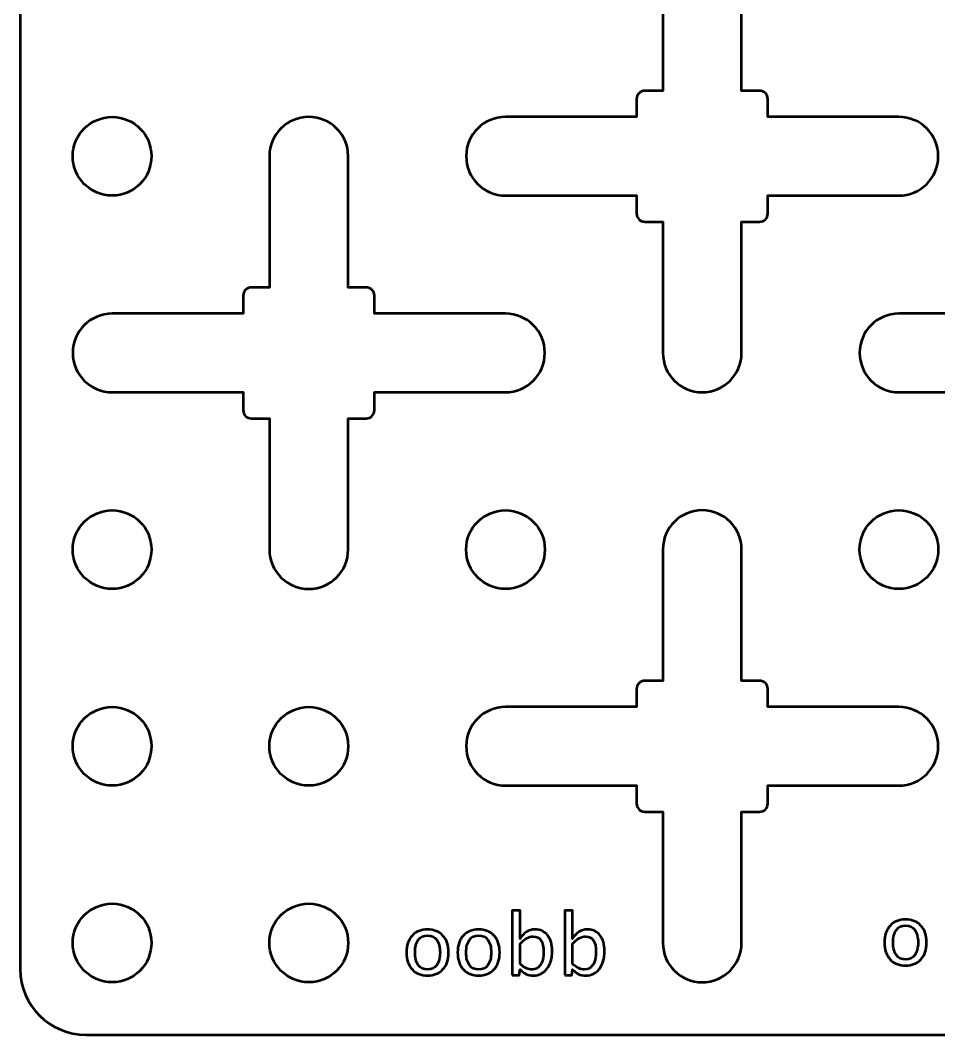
# Model space of a CAD drawing. Header units: centimetres. Extents: x -142 to 94, y -75 to 149.
# Drawn here: x -29.95 to -22.95, y -74.95 to -67.21 of the extents above; entities that cross this region are included whole.
import ezdxf

# ---------------------------------------------------------------- set-up
doc = ezdxf.new("R2010")
doc.units = ezdxf.units.CM
doc.header["$MEASUREMENT"] = 0
doc.layers.add('Layer 1', color=7, linetype='Continuous')

msp = doc.modelspace()

# ---------------------------------------------------------------- linework, layer by layer
at = {"layer": 'Layer 1', "lineweight": 53}
for centre in [(-29.24999, -68.25001), (-29.24999, -71.25001), (-26.24999, -71.25001), (-23.24999, -71.25001), (-29.24999, -72.75001), (-27.74999, -72.75001), (-29.24999, -74.25001), (-27.74999, -74.25001)]:
    msp.add_ellipse(centre, major_axis=(0, 0.30001), ratio=1, dxfattribs=at)
for points, knots in [([(-29.95, -74.45), (-29.95, -74.45), (-29.95, -17.05), (-29.95, -17.05), (-29.95, -17.05), (-29.95, -16.77386), (-29.72614, -16.55), (-29.45, -16.55), (-29.45, -16.55), (-29.45, -16.55), (24.95, -16.55), (24.95, -16.55), (24.95, -16.55), (25.22614, -16.55), (25.45, -16.77386), (25.45, -17.05), (25.45, -17.05), (25.45, -17.05), (25.45, -74.45), (25.45, -74.45), (25.45, -74.45), (25.45, -74.72614), (25.22614, -74.95), (24.95, -74.95), (24.95, -74.95), (24.95, -74.95), (-29.45, -74.95), (-29.45, -74.95), (-29.45, -74.95), (-29.72614, -74.95), (-29.95, -74.72614), (-29.95, -74.45)], [0, 0, 0, 0, 0.1111111, 0.1111111, 0.1111111, 0.1111111, 0.2222222, 0.2222222, 0.2222222, 0.2222222, 0.3333333, 0.3333333, 0.3333333, 0.3333333, 0.4444444, 0.4444444, 0.4444444, 0.4444444, 0.5555556, 0.5555556, 0.5555556, 0.5555556, 0.6666667, 0.6666667, 0.6666667, 0.6666667, 0.7777778, 0.7777778, 0.7777778, 0.7777778, 1, 1, 1, 1]), ([(-25.05, -69.75), (-25.05, -69.75), (-25.05, -68.74998), (-25.05, -68.74998), (-25.05, -68.74998), (-25.05, -68.74998), (-25.1875, -68.74998), (-25.1875, -68.74998), (-25.1875, -68.74998), (-25.22202, -68.74998), (-25.25, -68.72199), (-25.25, -68.68748), (-25.25, -68.68748), (-25.25, -68.68748), (-25.25, -68.55), (-25.25, -68.55), (-25.25, -68.55), (-25.25, -68.55), (-26.25, -68.55), (-26.25, -68.55), (-26.25, -68.55), (-26.41569, -68.55), (-26.55, -68.41569), (-26.55, -68.25), (-26.55, -68.25), (-26.55, -68.08431), (-26.41569, -67.95), (-26.25, -67.95), (-26.25, -67.95), (-26.25, -67.95), (-25.25, -67.95), (-25.25, -67.95), (-25.25, -67.95), (-25.25, -67.95), (-25.25, -67.81252), (-25.25, -67.81252), (-25.25, -67.81252), (-25.25, -67.77801), (-25.22202, -67.75002), (-25.1875, -67.75002), (-25.1875, -67.75002), (-25.1875, -67.75002), (-25.05, -67.75002), (-25.05, -67.75002), (-25.05, -67.75002), (-25.05, -67.75002), (-25.05, -66.75), (-25.05, -66.75), (-25.05, -66.75), (-25.05, -66.58431), (-24.91569, -66.45), (-24.75, -66.45), (-24.75, -66.45), (-24.58431, -66.45), (-24.45, -66.58431), (-24.45, -66.75), (-24.45, -66.75), (-24.45, -66.75), (-24.45, -67.75002), (-24.45, -67.75002), (-24.45, -67.75002), (-24.45, -67.75002), (-24.3125, -67.75002), (-24.3125, -67.75002), (-24.3125, -67.75002), (-24.27798, -67.75002), (-24.25, -67.77801), (-24.25, -67.81252), (-24.25, -67.81252), (-24.25, -67.81252), (-24.25, -67.95), (-24.25, -67.95), (-24.25, -67.95), (-24.25, -67.95), (-23.25, -67.95), (-23.25, -67.95), (-23.25, -67.95), (-23.08431, -67.95), (-22.95, -68.08431), (-22.95, -68.25), (-22.95, -68.25), (-22.95, -68.41569), (-23.08431, -68.55), (-23.25, -68.55), (-23.25, -68.55), (-23.25, -68.55), (-24.25, -68.55), (-24.25, -68.55), (-24.25, -68.55), (-24.25, -68.55), (-24.25, -68.68748), (-24.25, -68.68748), (-24.25, -68.68748), (-24.25, -68.72199), (-24.27798, -68.74998), (-24.3125, -68.74998), (-24.3125, -68.74998), (-24.3125, -68.74998), (-24.45, -68.74998), (-24.45, -68.74998), (-24.45, -68.74998), (-24.45, -68.74998), (-24.45, -69.75), (-24.45, -69.75), (-24.45, -69.75), (-24.45, -69.91569), (-24.58431, -70.05), (-24.75, -70.05), (-24.75, -70.05), (-24.91569, -70.05), (-25.05, -69.91569), (-25.05, -69.75)], [0, 0, 0, 0, 0.0344828, 0.0344828, 0.0344828, 0.0344828, 0.0689655, 0.0689655, 0.0689655, 0.0689655, 0.1034483, 0.1034483, 0.1034483, 0.1034483, 0.137931, 0.137931, 0.137931, 0.137931, 0.1724138, 0.1724138, 0.1724138, 0.1724138, 0.2068966, 0.2068966, 0.2068966, 0.2068966, 0.2413793, 0.2413793, 0.2413793, 0.2413793, 0.2758621, 0.2758621, 0.2758621, 0.2758621, 0.3103448, 0.3103448, 0.3103448, 0.3103448, 0.3448276, 0.3448276, 0.3448276, 0.3448276, 0.3793103, 0.3793103, 0.3793103, 0.3793103, 0.4137931, 0.4137931, 0.4137931, 0.4137931, 0.4482759, 0.4482759, 0.4482759, 0.4482759, 0.4827586, 0.4827586, 0.4827586, 0.4827586, 0.5172414, 0.5172414, 0.5172414, 0.5172414, 0.5517241, 0.5517241, 0.5517241, 0.5517241, 0.5862069, 0.5862069, 0.5862069, 0.5862069, 0.6206897, 0.6206897, 0.6206897, 0.6206897, 0.6551724, 0.6551724, 0.6551724, 0.6551724, 0.6896552, 0.6896552, 0.6896552, 0.6896552, 0.7241379, 0.7241379, 0.7241379, 0.7241379, 0.7586207, 0.7586207, 0.7586207, 0.7586207, 0.7931034, 0.7931034, 0.7931034, 0.7931034, 0.8275862, 0.8275862, 0.8275862, 0.8275862, 0.862069, 0.862069, 0.862069, 0.862069, 0.8965517, 0.8965517, 0.8965517, 0.8965517, 0.9310345, 0.9310345, 0.9310345, 0.9310345, 1, 1, 1, 1]), ([(-28.05, -71.25), (-28.05, -71.25), (-28.05, -70.24998), (-28.05, -70.24998), (-28.05, -70.24998), (-28.05, -70.24998), (-28.1875, -70.24998), (-28.1875, -70.24998), (-28.1875, -70.24998), (-28.22202, -70.24998), (-28.25, -70.22199), (-28.25, -70.18748), (-28.25, -70.18748), (-28.25, -70.18748), (-28.25, -70.05), (-28.25, -70.05), (-28.25, -70.05), (-28.25, -70.05), (-29.25, -70.05), (-29.25, -70.05), (-29.25, -70.05), (-29.41569, -70.05), (-29.55, -69.91569), (-29.55, -69.75), (-29.55, -69.75), (-29.55, -69.58431), (-29.41569, -69.45), (-29.25, -69.45), (-29.25, -69.45), (-29.25, -69.45), (-28.25, -69.45), (-28.25, -69.45), (-28.25, -69.45), (-28.25, -69.45), (-28.25, -69.31252), (-28.25, -69.31252), (-28.25, -69.31252), (-28.25, -69.27801), (-28.22202, -69.25002), (-28.1875, -69.25002), (-28.1875, -69.25002), (-28.1875, -69.25002), (-28.05, -69.25002), (-28.05, -69.25002), (-28.05, -69.25002), (-28.05, -69.25002), (-28.05, -68.25), (-28.05, -68.25), (-28.05, -68.25), (-28.05, -68.08431), (-27.91569, -67.95), (-27.75, -67.95), (-27.75, -67.95), (-27.58431, -67.95), (-27.45, -68.08431), (-27.45, -68.25), (-27.45, -68.25), (-27.45, -68.25), (-27.45, -69.25002), (-27.45, -69.25002), (-27.45, -69.25002), (-27.45, -69.25002), (-27.3125, -69.25002), (-27.3125, -69.25002), (-27.3125, -69.25002), (-27.27798, -69.25002), (-27.25, -69.27801), (-27.25, -69.31252), (-27.25, -69.31252), (-27.25, -69.31252), (-27.25, -69.45), (-27.25, -69.45), (-27.25, -69.45), (-27.25, -69.45), (-26.25, -69.45), (-26.25, -69.45), (-26.25, -69.45), (-26.08431, -69.45), (-25.95, -69.58431), (-25.95, -69.75), (-25.95, -69.75), (-25.95, -69.91569), (-26.08431, -70.05), (-26.25, -70.05), (-26.25, -70.05), (-26.25, -70.05), (-27.25, -70.05), (-27.25, -70.05), (-27.25, -70.05), (-27.25, -70.05), (-27.25, -70.18748), (-27.25, -70.18748), (-27.25, -70.18748), (-27.25, -70.22199), (-27.27798, -70.24998), (-27.3125, -70.24998), (-27.3125, -70.24998), (-27.3125, -70.24998), (-27.45, -70.24998), (-27.45, -70.24998), (-27.45, -70.24998), (-27.45, -70.24998), (-27.45, -71.25), (-27.45, -71.25), (-27.45, -71.25), (-27.45, -71.41569), (-27.58431, -71.55), (-27.75, -71.55), (-27.75, -71.55), (-27.91569, -71.55), (-28.05, -71.41569), (-28.05, -71.25)], [0, 0, 0, 0, 0.0344828, 0.0344828, 0.0344828, 0.0344828, 0.0689655, 0.0689655, 0.0689655, 0.0689655, 0.1034483, 0.1034483, 0.1034483, 0.1034483, 0.137931, 0.137931, 0.137931, 0.137931, 0.1724138, 0.1724138, 0.1724138, 0.1724138, 0.2068966, 0.2068966, 0.2068966, 0.2068966, 0.2413793, 0.2413793, 0.2413793, 0.2413793, 0.2758621, 0.2758621, 0.2758621, 0.2758621, 0.3103448, 0.3103448, 0.3103448, 0.3103448, 0.3448276, 0.3448276, 0.3448276, 0.3448276, 0.3793103, 0.3793103, 0.3793103, 0.3793103, 0.4137931, 0.4137931, 0.4137931, 0.4137931, 0.4482759, 0.4482759, 0.4482759, 0.4482759, 0.4827586, 0.4827586, 0.4827586, 0.4827586, 0.5172414, 0.5172414, 0.5172414, 0.5172414, 0.5517241, 0.5517241, 0.5517241, 0.5517241, 0.5862069, 0.5862069, 0.5862069, 0.5862069, 0.6206897, 0.6206897, 0.6206897, 0.6206897, 0.6551724, 0.6551724, 0.6551724, 0.6551724, 0.6896552, 0.6896552, 0.6896552, 0.6896552, 0.7241379, 0.7241379, 0.7241379, 0.7241379, 0.7586207, 0.7586207, 0.7586207, 0.7586207, 0.7931034, 0.7931034, 0.7931034, 0.7931034, 0.8275862, 0.8275862, 0.8275862, 0.8275862, 0.862069, 0.862069, 0.862069, 0.862069, 0.8965517, 0.8965517, 0.8965517, 0.8965517, 0.9310345, 0.9310345, 0.9310345, 0.9310345, 1, 1, 1, 1]), ([(-22.05, -71.25), (-22.05, -71.25), (-22.05, -70.24998), (-22.05, -70.24998), (-22.05, -70.24998), (-22.05, -70.24998), (-22.1875, -70.24998), (-22.1875, -70.24998), (-22.1875, -70.24998), (-22.22202, -70.24998), (-22.25, -70.22199), (-22.25, -70.18748), (-22.25, -70.18748), (-22.25, -70.18748), (-22.25, -70.05), (-22.25, -70.05), (-22.25, -70.05), (-22.25, -70.05), (-23.25, -70.05), (-23.25, -70.05), (-23.25, -70.05), (-23.41569, -70.05), (-23.55, -69.91569), (-23.55, -69.75), (-23.55, -69.75), (-23.55, -69.58431), (-23.41569, -69.45), (-23.25, -69.45), (-23.25, -69.45), (-23.25, -69.45), (-22.25, -69.45), (-22.25, -69.45), (-22.25, -69.45), (-22.25, -69.45), (-22.25, -69.31252), (-22.25, -69.31252), (-22.25, -69.31252), (-22.25, -69.27801), (-22.22202, -69.25002), (-22.1875, -69.25002), (-22.1875, -69.25002), (-22.1875, -69.25002), (-22.05, -69.25002), (-22.05, -69.25002), (-22.05, -69.25002), (-22.05, -69.25002), (-22.05, -68.25), (-22.05, -68.25), (-22.05, -68.25), (-22.05, -68.08431), (-21.91569, -67.95), (-21.75, -67.95), (-21.75, -67.95), (-21.58431, -67.95), (-21.45, -68.08431), (-21.45, -68.25), (-21.45, -68.25), (-21.45, -68.25), (-21.45, -69.25002), (-21.45, -69.25002), (-21.45, -69.25002), (-21.45, -69.25002), (-21.3125, -69.25002), (-21.3125, -69.25002), (-21.3125, -69.25002), (-21.27798, -69.25002), (-21.25, -69.27801), (-21.25, -69.31252), (-21.25, -69.31252), (-21.25, -69.31252), (-21.25, -69.45), (-21.25, -69.45), (-21.25, -69.45), (-21.25, -69.45), (-20.25, -69.45), (-20.25, -69.45), (-20.25, -69.45), (-20.08431, -69.45), (-19.95, -69.58431), (-19.95, -69.75), (-19.95, -69.75), (-19.95, -69.91569), (-20.08431, -70.05), (-20.25, -70.05), (-20.25, -70.05), (-20.25, -70.05), (-21.25, -70.05), (-21.25, -70.05), (-21.25, -70.05), (-21.25, -70.05), (-21.25, -70.18748), (-21.25, -70.18748), (-21.25, -70.18748), (-21.25, -70.22199), (-21.27798, -70.24998), (-21.3125, -70.24998), (-21.3125, -70.24998), (-21.3125, -70.24998), (-21.45, -70.24998), (-21.45, -70.24998), (-21.45, -70.24998), (-21.45, -70.24998), (-21.45, -71.25), (-21.45, -71.25), (-21.45, -71.25), (-21.45, -71.41569), (-21.58431, -71.55), (-21.75, -71.55), (-21.75, -71.55), (-21.91569, -71.55), (-22.05, -71.41569), (-22.05, -71.25)], [0, 0, 0, 0, 0.0344828, 0.0344828, 0.0344828, 0.0344828, 0.0689655, 0.0689655, 0.0689655, 0.0689655, 0.1034483, 0.1034483, 0.1034483, 0.1034483, 0.137931, 0.137931, 0.137931, 0.137931, 0.1724138, 0.1724138, 0.1724138, 0.1724138, 0.2068966, 0.2068966, 0.2068966, 0.2068966, 0.2413793, 0.2413793, 0.2413793, 0.2413793, 0.2758621, 0.2758621, 0.2758621, 0.2758621, 0.3103448, 0.3103448, 0.3103448, 0.3103448, 0.3448276, 0.3448276, 0.3448276, 0.3448276, 0.3793103, 0.3793103, 0.3793103, 0.3793103, 0.4137931, 0.4137931, 0.4137931, 0.4137931, 0.4482759, 0.4482759, 0.4482759, 0.4482759, 0.4827586, 0.4827586, 0.4827586, 0.4827586, 0.5172414, 0.5172414, 0.5172414, 0.5172414, 0.5517241, 0.5517241, 0.5517241, 0.5517241, 0.5862069, 0.5862069, 0.5862069, 0.5862069, 0.6206897, 0.6206897, 0.6206897, 0.6206897, 0.6551724, 0.6551724, 0.6551724, 0.6551724, 0.6896552, 0.6896552, 0.6896552, 0.6896552, 0.7241379, 0.7241379, 0.7241379, 0.7241379, 0.7586207, 0.7586207, 0.7586207, 0.7586207, 0.7931034, 0.7931034, 0.7931034, 0.7931034, 0.8275862, 0.8275862, 0.8275862, 0.8275862, 0.862069, 0.862069, 0.862069, 0.862069, 0.8965517, 0.8965517, 0.8965517, 0.8965517, 0.9310345, 0.9310345, 0.9310345, 0.9310345, 1, 1, 1, 1]), ([(-25.05, -74.25), (-25.05, -74.25), (-25.05, -73.24998), (-25.05, -73.24998), (-25.05, -73.24998), (-25.05, -73.24998), (-25.1875, -73.24998), (-25.1875, -73.24998), (-25.1875, -73.24998), (-25.22202, -73.24998), (-25.25, -73.22199), (-25.25, -73.18748), (-25.25, -73.18748), (-25.25, -73.18748), (-25.25, -73.05), (-25.25, -73.05), (-25.25, -73.05), (-25.25, -73.05), (-26.25, -73.05), (-26.25, -73.05), (-26.25, -73.05), (-26.41569, -73.05), (-26.55, -72.91569), (-26.55, -72.75), (-26.55, -72.75), (-26.55, -72.58431), (-26.41569, -72.45), (-26.25, -72.45), (-26.25, -72.45), (-26.25, -72.45), (-25.25, -72.45), (-25.25, -72.45), (-25.25, -72.45), (-25.25, -72.45), (-25.25, -72.31252), (-25.25, -72.31252), (-25.25, -72.31252), (-25.25, -72.27801), (-25.22202, -72.25002), (-25.1875, -72.25002), (-25.1875, -72.25002), (-25.1875, -72.25002), (-25.05, -72.25002), (-25.05, -72.25002), (-25.05, -72.25002), (-25.05, -72.25002), (-25.05, -71.25), (-25.05, -71.25), (-25.05, -71.25), (-25.05, -71.08431), (-24.91569, -70.95), (-24.75, -70.95), (-24.75, -70.95), (-24.58431, -70.95), (-24.45, -71.08431), (-24.45, -71.25), (-24.45, -71.25), (-24.45, -71.25), (-24.45, -72.25002), (-24.45, -72.25002), (-24.45, -72.25002), (-24.45, -72.25002), (-24.3125, -72.25002), (-24.3125, -72.25002), (-24.3125, -72.25002), (-24.27798, -72.25002), (-24.25, -72.27801), (-24.25, -72.31252), (-24.25, -72.31252), (-24.25, -72.31252), (-24.25, -72.45), (-24.25, -72.45), (-24.25, -72.45), (-24.25, -72.45), (-23.25, -72.45), (-23.25, -72.45), (-23.25, -72.45), (-23.08431, -72.45), (-22.95, -72.58431), (-22.95, -72.75), (-22.95, -72.75), (-22.95, -72.91569), (-23.08431, -73.05), (-23.25, -73.05), (-23.25, -73.05), (-23.25, -73.05), (-24.25, -73.05), (-24.25, -73.05), (-24.25, -73.05), (-24.25, -73.05), (-24.25, -73.18748), (-24.25, -73.18748), (-24.25, -73.18748), (-24.25, -73.22199), (-24.27798, -73.24998), (-24.3125, -73.24998), (-24.3125, -73.24998), (-24.3125, -73.24998), (-24.45, -73.24998), (-24.45, -73.24998), (-24.45, -73.24998), (-24.45, -73.24998), (-24.45, -74.25), (-24.45, -74.25), (-24.45, -74.25), (-24.45, -74.41569), (-24.58431, -74.55), (-24.75, -74.55), (-24.75, -74.55), (-24.91569, -74.55), (-25.05, -74.41569), (-25.05, -74.25)], [0, 0, 0, 0, 0.0344828, 0.0344828, 0.0344828, 0.0344828, 0.0689655, 0.0689655, 0.0689655, 0.0689655, 0.1034483, 0.1034483, 0.1034483, 0.1034483, 0.137931, 0.137931, 0.137931, 0.137931, 0.1724138, 0.1724138, 0.1724138, 0.1724138, 0.2068966, 0.2068966, 0.2068966, 0.2068966, 0.2413793, 0.2413793, 0.2413793, 0.2413793, 0.2758621, 0.2758621, 0.2758621, 0.2758621, 0.3103448, 0.3103448, 0.3103448, 0.3103448, 0.3448276, 0.3448276, 0.3448276, 0.3448276, 0.3793103, 0.3793103, 0.3793103, 0.3793103, 0.4137931, 0.4137931, 0.4137931, 0.4137931, 0.4482759, 0.4482759, 0.4482759, 0.4482759, 0.4827586, 0.4827586, 0.4827586, 0.4827586, 0.5172414, 0.5172414, 0.5172414, 0.5172414, 0.5517241, 0.5517241, 0.5517241, 0.5517241, 0.5862069, 0.5862069, 0.5862069, 0.5862069, 0.6206897, 0.6206897, 0.6206897, 0.6206897, 0.6551724, 0.6551724, 0.6551724, 0.6551724, 0.6896552, 0.6896552, 0.6896552, 0.6896552, 0.7241379, 0.7241379, 0.7241379, 0.7241379, 0.7586207, 0.7586207, 0.7586207, 0.7586207, 0.7931034, 0.7931034, 0.7931034, 0.7931034, 0.8275862, 0.8275862, 0.8275862, 0.8275862, 0.862069, 0.862069, 0.862069, 0.862069, 0.8965517, 0.8965517, 0.8965517, 0.8965517, 0.9310345, 0.9310345, 0.9310345, 0.9310345, 1, 1, 1, 1])]:
    msp.add_open_spline(points, degree=3, knots=knots, dxfattribs=at)
at = {"layer": 'Layer 1', "color": 5, "lineweight": 53}
for points, knots in [([(-26.19846, -74.4948), (-26.19846, -74.4948), (-26.19846, -74.0014), (-26.19846, -74.0014), (-26.19846, -74.0014), (-26.19846, -74.0014), (-26.1375, -74.0014), (-26.1375, -74.0014), (-26.1375, -74.0014), (-26.1375, -74.0014), (-26.1375, -74.21805), (-26.1375, -74.21805), (-26.1375, -74.21805), (-26.11252, -74.17095), (-26.07495, -74.14745), (-26.02489, -74.14745), (-26.02489, -74.14745), (-25.98437, -74.14745), (-25.95251, -74.16217), (-25.92923, -74.19169), (-25.92923, -74.19169), (-25.90595, -74.22122), (-25.8943, -74.26154), (-25.8943, -74.31266), (-25.8943, -74.31266), (-25.8943, -74.36833), (-25.90753, -74.41331), (-25.93389, -74.44739), (-25.93389, -74.44739), (-25.96024, -74.48157), (-25.99495, -74.49861), (-26.03791, -74.49861), (-26.03791, -74.49861), (-26.07781, -74.49861), (-26.11104, -74.48337), (-26.1375, -74.45278), (-26.1375, -74.45278), (-26.1375, -74.45278), (-26.14491, -74.4948), (-26.14491, -74.4948), (-26.14491, -74.4948), (-26.14491, -74.4948), (-26.19846, -74.4948), (-26.19846, -74.4948)], [0, 0, 0, 0, 0.0833333, 0.0833333, 0.0833333, 0.0833333, 0.1666667, 0.1666667, 0.1666667, 0.1666667, 0.25, 0.25, 0.25, 0.25, 0.3333333, 0.3333333, 0.3333333, 0.3333333, 0.4166667, 0.4166667, 0.4166667, 0.4166667, 0.5, 0.5, 0.5, 0.5, 0.5833333, 0.5833333, 0.5833333, 0.5833333, 0.6666667, 0.6666667, 0.6666667, 0.6666667, 0.75, 0.75, 0.75, 0.75, 0.8333333, 0.8333333, 0.8333333, 0.8333333, 1, 1, 1, 1]), ([(-25.79883, -74.4948), (-25.79883, -74.4948), (-25.79883, -74.0014), (-25.79883, -74.0014), (-25.79883, -74.0014), (-25.79883, -74.0014), (-25.73787, -74.0014), (-25.73787, -74.0014), (-25.73787, -74.0014), (-25.73787, -74.0014), (-25.73787, -74.21805), (-25.73787, -74.21805), (-25.73787, -74.21805), (-25.71289, -74.17095), (-25.67532, -74.14745), (-25.62526, -74.14745), (-25.62526, -74.14745), (-25.58474, -74.14745), (-25.55288, -74.16217), (-25.5296, -74.19169), (-25.5296, -74.19169), (-25.50632, -74.22122), (-25.49467, -74.26154), (-25.49467, -74.31266), (-25.49467, -74.31266), (-25.49467, -74.36833), (-25.5079, -74.41331), (-25.53426, -74.44739), (-25.53426, -74.44739), (-25.56061, -74.48157), (-25.59532, -74.49861), (-25.63828, -74.49861), (-25.63828, -74.49861), (-25.67818, -74.49861), (-25.71141, -74.48337), (-25.73787, -74.45278), (-25.73787, -74.45278), (-25.73787, -74.45278), (-25.74528, -74.4948), (-25.74528, -74.4948), (-25.74528, -74.4948), (-25.74528, -74.4948), (-25.79883, -74.4948), (-25.79883, -74.4948)], [0, 0, 0, 0, 0.0833333, 0.0833333, 0.0833333, 0.0833333, 0.1666667, 0.1666667, 0.1666667, 0.1666667, 0.25, 0.25, 0.25, 0.25, 0.3333333, 0.3333333, 0.3333333, 0.3333333, 0.4166667, 0.4166667, 0.4166667, 0.4166667, 0.5, 0.5, 0.5, 0.5, 0.5833333, 0.5833333, 0.5833333, 0.5833333, 0.6666667, 0.6666667, 0.6666667, 0.6666667, 0.75, 0.75, 0.75, 0.75, 0.8333333, 0.8333333, 0.8333333, 0.8333333, 1, 1, 1, 1]), ([(-23.19928, -74.42241), (-23.24871, -74.42241), (-23.28787, -74.40664), (-23.31665, -74.3751), (-23.31665, -74.3751), (-23.34555, -74.34356), (-23.35994, -74.3007), (-23.35994, -74.24662), (-23.35994, -74.24662), (-23.35994, -74.19265), (-23.34555, -74.14989), (-23.31665, -74.11846), (-23.31665, -74.11846), (-23.28787, -74.08702), (-23.24871, -74.07125), (-23.19928, -74.07125), (-23.19928, -74.07125), (-23.14986, -74.07125), (-23.1107, -74.08702), (-23.08192, -74.11846), (-23.08192, -74.11846), (-23.05302, -74.14989), (-23.03863, -74.19265), (-23.03863, -74.24662), (-23.03863, -74.24662), (-23.03863, -74.3007), (-23.05302, -74.34356), (-23.08192, -74.3751), (-23.08192, -74.3751), (-23.1107, -74.40664), (-23.14986, -74.42241), (-23.19928, -74.42241)], [0, 0, 0, 0, 0.1111111, 0.1111111, 0.1111111, 0.1111111, 0.2222222, 0.2222222, 0.2222222, 0.2222222, 0.3333333, 0.3333333, 0.3333333, 0.3333333, 0.4444444, 0.4444444, 0.4444444, 0.4444444, 0.5555556, 0.5555556, 0.5555556, 0.5555556, 0.6666667, 0.6666667, 0.6666667, 0.6666667, 0.7777778, 0.7777778, 0.7777778, 0.7777778, 1, 1, 1, 1]), ([(-23.19939, -74.37669), (-23.16923, -74.37669), (-23.14573, -74.36537), (-23.12901, -74.34261), (-23.12901, -74.34261), (-23.1124, -74.31996), (-23.10403, -74.2879), (-23.10403, -74.24662), (-23.10403, -74.24662), (-23.10403, -74.20545), (-23.1124, -74.17349), (-23.12901, -74.15084), (-23.12901, -74.15084), (-23.14573, -74.1283), (-23.16923, -74.11697), (-23.19939, -74.11697), (-23.19939, -74.11697), (-23.22966, -74.11697), (-23.25315, -74.1283), (-23.26966, -74.15084), (-23.26966, -74.15084), (-23.28628, -74.17349), (-23.29453, -74.20545), (-23.29453, -74.24662), (-23.29453, -74.24662), (-23.29453, -74.2879), (-23.28628, -74.31996), (-23.26966, -74.34261), (-23.26966, -74.34261), (-23.25315, -74.36537), (-23.22966, -74.37669), (-23.19939, -74.37669)], [0, 0, 0, 0, 0.1111111, 0.1111111, 0.1111111, 0.1111111, 0.2222222, 0.2222222, 0.2222222, 0.2222222, 0.3333333, 0.3333333, 0.3333333, 0.3333333, 0.4444444, 0.4444444, 0.4444444, 0.4444444, 0.5555556, 0.5555556, 0.5555556, 0.5555556, 0.6666667, 0.6666667, 0.6666667, 0.6666667, 0.7777778, 0.7777778, 0.7777778, 0.7777778, 1, 1, 1, 1]), ([(-26.84466, -74.49861), (-26.89409, -74.49861), (-26.93325, -74.48284), (-26.96203, -74.4513), (-26.96203, -74.4513), (-26.99093, -74.41976), (-27.00532, -74.3769), (-27.00532, -74.32282), (-27.00532, -74.32282), (-27.00532, -74.26885), (-26.99093, -74.22609), (-26.96203, -74.19466), (-26.96203, -74.19466), (-26.93325, -74.16322), (-26.89409, -74.14745), (-26.84466, -74.14745), (-26.84466, -74.14745), (-26.79524, -74.14745), (-26.75609, -74.16322), (-26.72731, -74.19466), (-26.72731, -74.19466), (-26.69841, -74.22609), (-26.68402, -74.26885), (-26.68402, -74.32282), (-26.68402, -74.32282), (-26.68402, -74.3769), (-26.69841, -74.41976), (-26.72731, -74.4513), (-26.72731, -74.4513), (-26.75609, -74.48284), (-26.79524, -74.49861), (-26.84466, -74.49861)], [0, 0, 0, 0, 0.1111111, 0.1111111, 0.1111111, 0.1111111, 0.2222222, 0.2222222, 0.2222222, 0.2222222, 0.3333333, 0.3333333, 0.3333333, 0.3333333, 0.4444444, 0.4444444, 0.4444444, 0.4444444, 0.5555556, 0.5555556, 0.5555556, 0.5555556, 0.6666667, 0.6666667, 0.6666667, 0.6666667, 0.7777778, 0.7777778, 0.7777778, 0.7777778, 1, 1, 1, 1]), ([(-26.84477, -74.45289), (-26.81461, -74.45289), (-26.79111, -74.44157), (-26.7744, -74.41881), (-26.7744, -74.41881), (-26.75779, -74.39616), (-26.74942, -74.3641), (-26.74942, -74.32282), (-26.74942, -74.32282), (-26.74942, -74.28165), (-26.75779, -74.24969), (-26.7744, -74.22704), (-26.7744, -74.22704), (-26.79111, -74.2045), (-26.81461, -74.19317), (-26.84477, -74.19317), (-26.84477, -74.19317), (-26.87504, -74.19317), (-26.89853, -74.2045), (-26.91504, -74.22704), (-26.91504, -74.22704), (-26.93166, -74.24969), (-26.93991, -74.28165), (-26.93991, -74.32282), (-26.93991, -74.32282), (-26.93991, -74.3641), (-26.93166, -74.39616), (-26.91504, -74.41881), (-26.91504, -74.41881), (-26.89853, -74.44157), (-26.87504, -74.45289), (-26.84477, -74.45289)], [0, 0, 0, 0, 0.1111111, 0.1111111, 0.1111111, 0.1111111, 0.2222222, 0.2222222, 0.2222222, 0.2222222, 0.3333333, 0.3333333, 0.3333333, 0.3333333, 0.4444444, 0.4444444, 0.4444444, 0.4444444, 0.5555556, 0.5555556, 0.5555556, 0.5555556, 0.6666667, 0.6666667, 0.6666667, 0.6666667, 0.7777778, 0.7777778, 0.7777778, 0.7777778, 1, 1, 1, 1]), ([(-26.45457, -74.49861), (-26.504, -74.49861), (-26.54316, -74.48284), (-26.57194, -74.4513), (-26.57194, -74.4513), (-26.60084, -74.41976), (-26.61523, -74.3769), (-26.61523, -74.32282), (-26.61523, -74.32282), (-26.61523, -74.26885), (-26.60084, -74.22609), (-26.57194, -74.19466), (-26.57194, -74.19466), (-26.54316, -74.16322), (-26.504, -74.14745), (-26.45457, -74.14745), (-26.45457, -74.14745), (-26.40515, -74.14745), (-26.366, -74.16322), (-26.33722, -74.19466), (-26.33722, -74.19466), (-26.30832, -74.22609), (-26.29393, -74.26885), (-26.29393, -74.32282), (-26.29393, -74.32282), (-26.29393, -74.3769), (-26.30832, -74.41976), (-26.33722, -74.4513), (-26.33722, -74.4513), (-26.366, -74.48284), (-26.40515, -74.49861), (-26.45457, -74.49861)], [0, 0, 0, 0, 0.1111111, 0.1111111, 0.1111111, 0.1111111, 0.2222222, 0.2222222, 0.2222222, 0.2222222, 0.3333333, 0.3333333, 0.3333333, 0.3333333, 0.4444444, 0.4444444, 0.4444444, 0.4444444, 0.5555556, 0.5555556, 0.5555556, 0.5555556, 0.6666667, 0.6666667, 0.6666667, 0.6666667, 0.7777778, 0.7777778, 0.7777778, 0.7777778, 1, 1, 1, 1]), ([(-26.45468, -74.45289), (-26.42452, -74.45289), (-26.40102, -74.44157), (-26.38431, -74.41881), (-26.38431, -74.41881), (-26.3677, -74.39616), (-26.35933, -74.3641), (-26.35933, -74.32282), (-26.35933, -74.32282), (-26.35933, -74.28165), (-26.3677, -74.24969), (-26.38431, -74.22704), (-26.38431, -74.22704), (-26.40102, -74.2045), (-26.42452, -74.19317), (-26.45468, -74.19317), (-26.45468, -74.19317), (-26.48495, -74.19317), (-26.50844, -74.2045), (-26.52495, -74.22704), (-26.52495, -74.22704), (-26.54157, -74.24969), (-26.54982, -74.28165), (-26.54982, -74.32282), (-26.54982, -74.32282), (-26.54982, -74.3641), (-26.54157, -74.39616), (-26.52495, -74.41881), (-26.52495, -74.41881), (-26.50844, -74.44157), (-26.48495, -74.45289), (-26.45468, -74.45289)], [0, 0, 0, 0, 0.1111111, 0.1111111, 0.1111111, 0.1111111, 0.2222222, 0.2222222, 0.2222222, 0.2222222, 0.3333333, 0.3333333, 0.3333333, 0.3333333, 0.4444444, 0.4444444, 0.4444444, 0.4444444, 0.5555556, 0.5555556, 0.5555556, 0.5555556, 0.6666667, 0.6666667, 0.6666667, 0.6666667, 0.7777778, 0.7777778, 0.7777778, 0.7777778, 1, 1, 1, 1]), ([(-26.1375, -74.41077), (-26.10607, -74.43881), (-26.07612, -74.45289), (-26.04765, -74.45289), (-26.04765, -74.45289), (-26.0196, -74.45289), (-25.99792, -74.44114), (-25.98268, -74.41775), (-25.98268, -74.41775), (-25.96733, -74.39436), (-25.95971, -74.36145), (-25.95971, -74.3189), (-25.95971, -74.3189), (-25.95971, -74.24016), (-25.98574, -74.20079), (-26.0378, -74.20079), (-26.0378, -74.20079), (-26.07188, -74.20079), (-26.10511, -74.21921), (-26.1375, -74.25615), (-26.1375, -74.25615), (-26.1375, -74.25615), (-26.1375, -74.41077), (-26.1375, -74.41077)], [0, 0, 0, 0, 0.1428571, 0.1428571, 0.1428571, 0.1428571, 0.2857143, 0.2857143, 0.2857143, 0.2857143, 0.4285714, 0.4285714, 0.4285714, 0.4285714, 0.5714286, 0.5714286, 0.5714286, 0.5714286, 0.7142857, 0.7142857, 0.7142857, 0.7142857, 1, 1, 1, 1]), ([(-25.73787, -74.41077), (-25.70644, -74.43881), (-25.67649, -74.45289), (-25.64802, -74.45289), (-25.64802, -74.45289), (-25.61997, -74.45289), (-25.59829, -74.44114), (-25.58305, -74.41775), (-25.58305, -74.41775), (-25.5677, -74.39436), (-25.56008, -74.36145), (-25.56008, -74.3189), (-25.56008, -74.3189), (-25.56008, -74.24016), (-25.58611, -74.20079), (-25.63817, -74.20079), (-25.63817, -74.20079), (-25.67225, -74.20079), (-25.70548, -74.21921), (-25.73787, -74.25615), (-25.73787, -74.25615), (-25.73787, -74.25615), (-25.73787, -74.41077), (-25.73787, -74.41077)], [0, 0, 0, 0, 0.1428571, 0.1428571, 0.1428571, 0.1428571, 0.2857143, 0.2857143, 0.2857143, 0.2857143, 0.4285714, 0.4285714, 0.4285714, 0.4285714, 0.5714286, 0.5714286, 0.5714286, 0.5714286, 0.7142857, 0.7142857, 0.7142857, 0.7142857, 1, 1, 1, 1])]:
    msp.add_open_spline(points, degree=3, knots=knots, dxfattribs=at)

doc.saveas('drawing.dxf')
